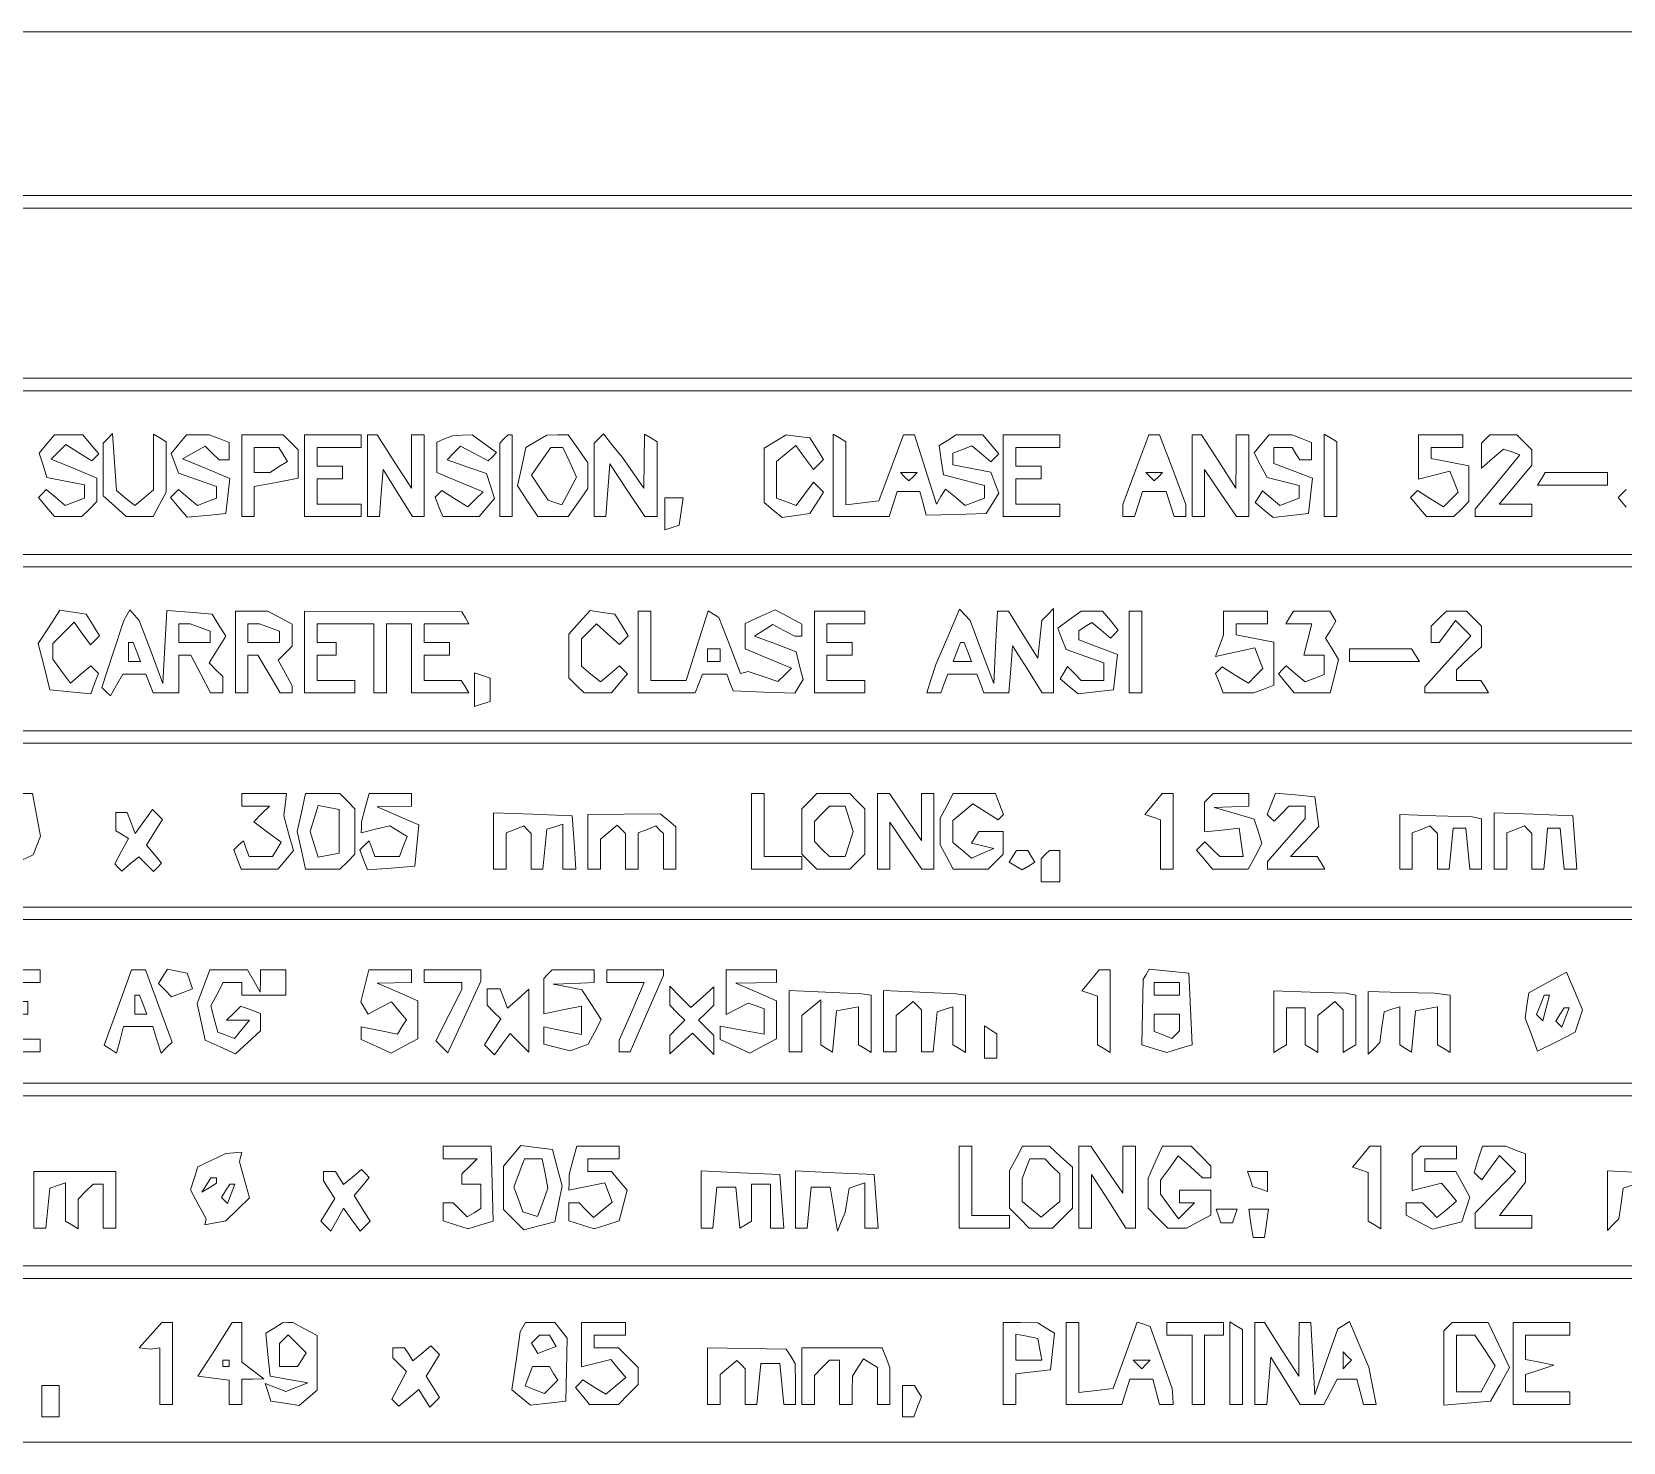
# Paper-space layout 'AN-04-DGE-016' of a CAD drawing. Header units: metres, sheet in millimetres. Extents: x 12 to 194, y 4 to 291.
# Drawn here: x 96.63 to 128.34, y 61.2 to 89.29 of the extents above; entities that cross this region are included whole.
import ezdxf

# ---------------------------------------------------------------- set-up
doc = ezdxf.new("R2010")
doc.units = ezdxf.units.M
doc.layers.add('DGE_CONTORNOS', color=7, linetype='Continuous', lineweight=0)
doc.layers.add('DGE_DATOS', color=7, linetype='Continuous', lineweight=0)

# ---------------------------------------------------------------- blocks, each defined once
blk = doc.blocks.new('LP_REF_DGE_MT_016')
at = {"layer": 'DGE_CONTORNOS'}
for points in [[(181.08, 87.66), (181.08, 86.029), (121.38, 86.029), (61.68, 86.029), (61.68, 87.66), (61.68, 89.29), (121.38, 89.29), (181.08, 89.29)], [(181.08, 84.085), (181.08, 82.392), (121.38, 82.392), (61.68, 82.392), (61.68, 84.085), (61.68, 85.779), (121.38, 85.779), (181.08, 85.779)], [(181.08, 80.511), (181.08, 78.881), (121.38, 78.881), (61.68, 78.881), (61.68, 80.511), (61.68, 82.141), (121.38, 82.141), (181.08, 82.141)], [(96.928, 81.081), (96.777, 80.899), (96.854, 80.657), (96.931, 80.416), (97.303, 80.341), (97.676, 80.267), (97.676, 80.134), (97.676, 80.002), (97.486, 79.929), (97.296, 79.856), (97.107, 80.013), (96.917, 80.171), (96.84, 80.093), (96.762, 80.015), (96.921, 79.824), (97.079, 79.633), (97.352, 79.633), (97.626, 79.633), (97.776, 79.784), (97.927, 79.934), (97.927, 80.166), (97.927, 80.398), (97.471, 80.589), (97.016, 80.779), (97.161, 80.924), (97.306, 81.069), (97.566, 80.907), (97.826, 80.745), (97.894, 80.813), (97.962, 80.881), (97.804, 81.072), (97.645, 81.264), (97.362, 81.264), (97.079, 81.264)], [(98.146, 81.192), (98.052, 81.096), (98.052, 80.572), (98.052, 80.048), (98.281, 79.841), (98.511, 79.633), (98.779, 79.633), (99.046, 79.633), (99.176, 79.876), (99.306, 80.118), (99.306, 80.621), (99.306, 81.123), (99.181, 81.201), (99.055, 81.278), (99.055, 80.722), (99.055, 80.166), (98.867, 80.009), (98.679, 79.853), (98.497, 80.004), (98.316, 80.155), (98.278, 80.721), (98.24, 81.287)], [(99.558, 81.077), (99.403, 80.891), (99.479, 80.695), (99.554, 80.499), (99.932, 80.367), (100.31, 80.236), (100.31, 80.119), (100.31, 80.002), (100.12, 79.929), (99.93, 79.856), (99.74, 80.013), (99.551, 80.171), (99.473, 80.093), (99.396, 80.015), (99.56, 79.818), (99.724, 79.62), (100.111, 79.658), (100.498, 79.696), (100.538, 80.044), (100.578, 80.391), (100.105, 80.589), (99.632, 80.786), (99.857, 80.913), (100.083, 81.039), (100.221, 80.9), (100.36, 80.762), (100.46, 80.762), (100.56, 80.762), (100.56, 80.937), (100.56, 81.111), (100.362, 81.187), (100.164, 81.264), (99.938, 81.264), (99.713, 81.264)], [(100.811, 80.448), (100.811, 79.633), (100.937, 79.633), (101.062, 79.633), (101.062, 79.933), (101.062, 80.232), (101.501, 80.315), (101.94, 80.397), (101.94, 80.68), (101.94, 80.963), (101.789, 81.113), (101.639, 81.264), (101.225, 81.264), (100.811, 81.264)], [(102.065, 80.448), (102.065, 79.633), (102.63, 79.633), (103.194, 79.633), (103.194, 79.759), (103.194, 79.884), (102.755, 79.884), (102.316, 79.884), (102.316, 80.135), (102.316, 80.386), (102.567, 80.386), (102.818, 80.386), (102.818, 80.511), (102.818, 80.637), (102.567, 80.637), (102.316, 80.637), (102.316, 80.825), (102.316, 81.013), (102.755, 81.013), (103.194, 81.013), (103.194, 81.138), (103.194, 81.264), (102.63, 81.264), (102.065, 81.264)], [(103.32, 80.448), (103.32, 79.633), (103.437, 79.633), (103.555, 79.633), (103.594, 80.103), (103.633, 80.574), (103.926, 80.103), (104.218, 79.633), (104.333, 79.633), (104.448, 79.633), (104.448, 80.448), (104.448, 81.264), (104.323, 81.264), (104.198, 81.264), (104.196, 80.731), (104.194, 80.198), (103.851, 80.73), (103.508, 81.262), (103.414, 81.263), (103.32, 81.264)], [(104.856, 81.181), (104.699, 81.117), (104.699, 80.816), (104.699, 80.514), (105.16, 80.322), (105.622, 80.129), (105.471, 79.978), (105.32, 79.828), (105.06, 79.99), (104.8, 80.152), (104.734, 80.086), (104.668, 80.02), (104.742, 79.827), (104.817, 79.633), (105.182, 79.633), (105.546, 79.633), (105.698, 79.815), (105.849, 79.997), (105.771, 80.244), (105.692, 80.49), (105.298, 80.628), (104.903, 80.765), (105.039, 80.901), (105.174, 81.036), (105.449, 80.889), (105.724, 80.742), (105.807, 80.825), (105.89, 80.908), (105.647, 81.086), (105.404, 81.264), (105.208, 81.254), (105.013, 81.244)], [(106.037, 81.18), (105.953, 81.096), (105.953, 80.365), (105.953, 79.633), (106.079, 79.633), (106.204, 79.633), (106.204, 80.448), (106.204, 81.264), (106.162, 81.264), (106.121, 81.264)], [(106.684, 81.134), (106.475, 81.011), (106.391, 80.631), (106.307, 80.25), (106.51, 79.942), (106.712, 79.633), (107.015, 79.633), (107.319, 79.633), (107.514, 79.912), (107.709, 80.191), (107.709, 80.448), (107.709, 80.706), (107.514, 80.985), (107.319, 81.264), (107.106, 81.26), (106.894, 81.256)], [(107.927, 81.189), (107.835, 81.096), (107.835, 80.365), (107.835, 79.633), (107.953, 79.633), (108.071, 79.633), (108.11, 80.159), (108.148, 80.685), (108.495, 80.159), (108.842, 79.633), (108.965, 79.633), (109.089, 79.633), (109.089, 80.378), (109.089, 81.123), (108.963, 81.201), (108.838, 81.278), (108.831, 80.738), (108.825, 80.198), (108.612, 80.504), (108.399, 80.811), (108.209, 81.046), (108.019, 81.281)], [(111.441, 81.131), (111.221, 81), (111.221, 80.458), (111.221, 79.915), (111.402, 79.764), (111.583, 79.614), (111.86, 79.655), (112.136, 79.696), (112.27, 79.909), (112.404, 80.123), (112.304, 80.223), (112.204, 80.323), (112.032, 80.088), (111.86, 79.853), (111.666, 79.927), (111.472, 80.002), (111.472, 80.366), (111.472, 80.731), (111.664, 80.891), (111.856, 81.05), (112.03, 80.812), (112.204, 80.574), (112.304, 80.674), (112.404, 80.774), (112.27, 80.987), (112.136, 81.201), (111.898, 81.231), (111.66, 81.261)], [(112.601, 80.456), (112.601, 79.633), (113.157, 79.633), (113.713, 79.633), (113.792, 79.884), (113.872, 80.135), (114.1, 80.135), (114.327, 80.135), (114.389, 79.897), (114.451, 79.66), (115.049, 79.678), (115.646, 79.696), (115.774, 79.898), (115.901, 80.101), (115.822, 80.308), (115.742, 80.516), (115.363, 80.592), (114.984, 80.668), (114.984, 80.782), (114.984, 80.895), (115.173, 80.968), (115.363, 81.041), (115.553, 80.883), (115.742, 80.726), (115.82, 80.804), (115.897, 80.881), (115.739, 81.072), (115.58, 81.264), (115.313, 81.262), (115.046, 81.26), (114.879, 81.153), (114.711, 81.047), (114.753, 80.755), (114.796, 80.463), (115.203, 80.358), (115.611, 80.253), (115.611, 80.127), (115.611, 80.002), (115.421, 79.929), (115.231, 79.856), (115.035, 80.019), (114.839, 80.181), (114.746, 80.032), (114.654, 79.882), (114.436, 80.573), (114.218, 81.264), (114.108, 81.264), (113.998, 81.264), (113.753, 80.605), (113.508, 79.947), (113.18, 79.907), (112.851, 79.867), (112.851, 80.495), (112.851, 81.123), (112.726, 81.201), (112.601, 81.278)], [(115.987, 80.448), (115.987, 79.633), (116.551, 79.633), (117.116, 79.633), (117.116, 79.759), (117.116, 79.884), (116.677, 79.884), (116.238, 79.884), (116.238, 80.135), (116.238, 80.386), (116.489, 80.386), (116.74, 80.386), (116.74, 80.511), (116.74, 80.637), (116.489, 80.637), (116.238, 80.637), (116.238, 80.825), (116.238, 81.013), (116.677, 81.013), (117.116, 81.013), (117.116, 81.138), (117.116, 81.264), (116.551, 81.264), (115.987, 81.264)], [(118.63, 80.569), (118.37, 79.875), (118.37, 79.754), (118.37, 79.633), (118.487, 79.633), (118.604, 79.633), (118.684, 79.884), (118.763, 80.135), (118.997, 80.135), (119.231, 80.135), (119.311, 79.884), (119.39, 79.633), (119.507, 79.633), (119.624, 79.633), (119.624, 79.754), (119.624, 79.875), (119.364, 80.569), (119.104, 81.264), (118.997, 81.264), (118.89, 81.264)], [(119.75, 80.448), (119.75, 79.633), (119.875, 79.633), (120, 79.633), (120, 80.101), (120, 80.569), (120.318, 80.101), (120.637, 79.633), (120.757, 79.633), (120.878, 79.633), (120.878, 80.448), (120.878, 81.264), (120.753, 81.264), (120.628, 81.264), (120.626, 80.731), (120.624, 80.198), (120.281, 80.73), (119.938, 81.262), (119.844, 81.263), (119.75, 81.264)], [(121.136, 81.083), (120.986, 80.903), (121.117, 80.659), (121.248, 80.415), (121.565, 80.335), (121.882, 80.255), (121.882, 80.129), (121.882, 80.002), (121.692, 79.929), (121.502, 79.856), (121.327, 80.001), (121.152, 80.147), (121.079, 80.03), (121.007, 79.912), (121.186, 79.764), (121.365, 79.615), (121.717, 79.655), (122.07, 79.696), (122.11, 80.048), (122.151, 80.401), (121.765, 80.546), (121.38, 80.691), (121.38, 80.852), (121.38, 81.013), (121.561, 81.013), (121.742, 81.013), (121.819, 80.887), (121.897, 80.762), (122.015, 80.762), (122.133, 80.762), (122.133, 80.937), (122.133, 81.111), (121.934, 81.187), (121.736, 81.264), (121.511, 81.264), (121.285, 81.264)], [(122.383, 80.456), (122.383, 79.633), (122.509, 79.633), (122.634, 79.633), (122.634, 80.378), (122.634, 81.123), (122.509, 81.201), (122.383, 81.278)], [(124.265, 80.822), (124.265, 80.381), (124.577, 80.459), (124.889, 80.538), (124.97, 80.328), (125.051, 80.118), (124.905, 79.973), (124.76, 79.828), (124.5, 79.99), (124.24, 80.152), (124.172, 80.084), (124.104, 80.015), (124.262, 79.824), (124.421, 79.633), (124.694, 79.633), (124.967, 79.633), (125.118, 79.784), (125.268, 79.934), (125.268, 80.288), (125.268, 80.643), (124.892, 80.718), (124.516, 80.793), (124.516, 80.903), (124.516, 81.013), (124.829, 81.013), (125.143, 81.013), (125.143, 81.138), (125.143, 81.264), (124.704, 81.264), (124.265, 81.264)], [(125.603, 81.18), (125.519, 81.096), (125.519, 80.847), (125.519, 80.598), (125.738, 80.789), (125.958, 80.98), (126.12, 80.922), (126.282, 80.863), (125.838, 80.321), (125.393, 79.779), (125.393, 79.706), (125.393, 79.633), (125.958, 79.633), (126.522, 79.633), (126.522, 79.759), (126.522, 79.884), (126.198, 79.884), (125.873, 79.884), (126.198, 80.27), (126.522, 80.656), (126.522, 80.809), (126.522, 80.963), (126.372, 81.113), (126.221, 81.264), (125.954, 81.264), (125.686, 81.264)], [(101.635, 80.873), (101.721, 80.734), (101.548, 80.624), (101.376, 80.515), (101.219, 80.513), (101.062, 80.511), (101.062, 80.762), (101.062, 81.013), (101.305, 81.013), (101.549, 81.013)], [(107.349, 80.715), (107.484, 80.417), (107.337, 80.143), (107.191, 79.869), (107.053, 79.915), (106.916, 79.96), (106.75, 80.21), (106.584, 80.46), (106.777, 80.736), (106.971, 81.013), (107.092, 81.013), (107.213, 81.013)], [(114.189, 80.427), (114.106, 80.344), (114.022, 80.427), (113.938, 80.511), (114.106, 80.511), (114.273, 80.511)], [(119.081, 80.427), (118.997, 80.344), (118.913, 80.427), (118.83, 80.511), (118.997, 80.511), (119.164, 80.511)], [(126.71, 80.386), (126.633, 80.26), (127.33, 80.26), (128.027, 80.26), (128.027, 80.386), (128.027, 80.511), (127.408, 80.511), (126.788, 80.511)], [(109.246, 79.691), (109.246, 79.372), (109.387, 79.418), (109.528, 79.465), (109.568, 79.737), (109.608, 80.009), (109.427, 80.009), (109.246, 80.009)], [(181.08, 76.999), (181.08, 75.369), (121.38, 75.369), (61.68, 75.369), (61.68, 76.999), (61.68, 78.63), (121.38, 78.63), (181.08, 78.63)], [(96.974, 77.438), (96.758, 77.108), (96.872, 76.646), (96.986, 76.184), (97.394, 76.145), (97.803, 76.106), (97.88, 76.307), (97.958, 76.509), (97.882, 76.584), (97.807, 76.659), (97.602, 76.489), (97.398, 76.319), (97.223, 76.558), (97.049, 76.797), (97.049, 76.952), (97.049, 77.107), (97.26, 77.318), (97.471, 77.529), (97.635, 77.305), (97.799, 77.08), (97.889, 77.171), (97.98, 77.262), (97.847, 77.476), (97.713, 77.689), (97.451, 77.728), (97.19, 77.767)], [(98.522, 77.669), (98.462, 77.564), (98.244, 76.897), (98.026, 76.231), (98.111, 76.146), (98.196, 76.061), (98.318, 76.279), (98.441, 76.498), (98.672, 76.498), (98.903, 76.498), (98.975, 76.31), (99.047, 76.122), (99.302, 76.122), (99.557, 76.122), (99.557, 76.498), (99.557, 76.874), (99.679, 76.874), (99.801, 76.874), (99.996, 76.498), (100.191, 76.122), (100.313, 76.122), (100.435, 76.122), (100.435, 76.285), (100.435, 76.448), (100.299, 76.583), (100.163, 76.719), (100.33, 76.985), (100.496, 77.251), (100.359, 77.47), (100.221, 77.689), (99.77, 77.728), (99.319, 77.766), (99.281, 77.038), (99.243, 76.31), (99.007, 76.937), (98.771, 77.564), (98.677, 77.669), (98.582, 77.774)], [(100.686, 76.937), (100.686, 76.122), (100.811, 76.122), (100.937, 76.122), (100.937, 76.498), (100.937, 76.874), (101.035, 76.874), (101.133, 76.874), (101.356, 76.498), (101.578, 76.122), (101.696, 76.122), (101.815, 76.122), (101.815, 76.193), (101.815, 76.263), (101.678, 76.52), (101.54, 76.776), (101.678, 76.913), (101.815, 77.05), (101.815, 77.271), (101.815, 77.492), (101.572, 77.622), (101.329, 77.752), (101.008, 77.752), (100.686, 77.752)], [(102.065, 76.936), (102.065, 76.122), (102.567, 76.122), (103.069, 76.122), (103.069, 76.247), (103.069, 76.372), (102.692, 76.372), (102.316, 76.372), (102.316, 76.623), (102.316, 76.874), (102.504, 76.874), (102.692, 76.874), (102.692, 76.999), (102.692, 77.125), (102.504, 77.125), (102.316, 77.125), (102.316, 77.313), (102.316, 77.501), (102.881, 77.501), (103.445, 77.501), (103.445, 76.811), (103.445, 76.122), (103.57, 76.122), (103.696, 76.122), (103.696, 76.811), (103.696, 77.501), (103.947, 77.501), (104.198, 77.501), (104.198, 76.811), (104.198, 76.122), (104.769, 76.122), (105.341, 76.122), (105.264, 76.247), (105.186, 76.372), (104.817, 76.372), (104.448, 76.372), (104.448, 76.623), (104.448, 76.874), (104.699, 76.874), (104.95, 76.874), (104.95, 76.999), (104.95, 77.125), (104.699, 77.125), (104.448, 77.125), (104.448, 77.313), (104.448, 77.501), (104.895, 77.501), (105.341, 77.501), (105.269, 77.618), (105.196, 77.735), (103.631, 77.743), (102.065, 77.751)], [(107.546, 77.528), (107.333, 77.293), (107.333, 76.858), (107.333, 76.423), (107.484, 76.272), (107.634, 76.122), (107.907, 76.122), (108.18, 76.122), (108.339, 76.313), (108.498, 76.504), (108.42, 76.581), (108.342, 76.659), (108.151, 76.5), (107.96, 76.342), (107.772, 76.498), (107.584, 76.654), (107.584, 76.927), (107.584, 77.2), (107.733, 77.349), (107.881, 77.498), (108.11, 77.291), (108.338, 77.085), (108.427, 77.173), (108.516, 77.262), (108.382, 77.476), (108.248, 77.689), (108.003, 77.726), (107.758, 77.763)], [(108.713, 76.937), (108.713, 76.122), (109.281, 76.122), (109.849, 76.122), (109.921, 76.31), (109.994, 76.498), (110.235, 76.498), (110.476, 76.498), (110.541, 76.329), (110.606, 76.161), (111.218, 76.139), (111.831, 76.118), (111.914, 76.252), (111.997, 76.387), (111.928, 76.664), (111.858, 76.941), (111.446, 77.098), (111.033, 77.255), (111.214, 77.37), (111.396, 77.484), (111.614, 77.367), (111.832, 77.25), (111.903, 77.25), (111.974, 77.25), (111.974, 77.371), (111.974, 77.492), (111.707, 77.635), (111.44, 77.778), (111.142, 77.642), (110.845, 77.507), (110.845, 77.255), (110.845, 77.003), (111.306, 76.81), (111.767, 76.617), (111.632, 76.482), (111.497, 76.347), (111.202, 76.447), (110.907, 76.548), (110.829, 76.528), (110.75, 76.508), (110.536, 77.066), (110.323, 77.624), (110.215, 77.691), (110.107, 77.758), (109.889, 77.065), (109.67, 76.372), (109.317, 76.372), (108.963, 76.372), (108.963, 77.062), (108.963, 77.752), (108.838, 77.752), (108.713, 77.752)], [(112.224, 76.937), (112.224, 76.122), (112.726, 76.122), (113.228, 76.122), (113.228, 76.247), (113.228, 76.372), (112.851, 76.372), (112.475, 76.372), (112.475, 76.623), (112.475, 76.874), (112.726, 76.874), (112.977, 76.874), (112.977, 76.999), (112.977, 77.125), (112.726, 77.125), (112.475, 77.125), (112.475, 77.313), (112.475, 77.501), (112.851, 77.501), (113.228, 77.501), (113.228, 77.627), (113.228, 77.752), (112.726, 77.752), (112.224, 77.752)], [(114.881, 77.24), (114.644, 76.686), (114.554, 76.404), (114.465, 76.122), (114.603, 76.122), (114.741, 76.122), (114.813, 76.31), (114.885, 76.498), (115.172, 76.498), (115.458, 76.498), (115.531, 76.31), (115.603, 76.122), (115.85, 76.122), (116.097, 76.122), (116.136, 76.592), (116.175, 77.062), (116.468, 76.592), (116.76, 76.122), (116.875, 76.122), (116.99, 76.122), (116.99, 76.962), (116.99, 77.802), (116.875, 77.683), (116.759, 77.564), (116.718, 77.188), (116.677, 76.811), (116.384, 77.282), (116.092, 77.752), (115.983, 77.752), (115.874, 77.752), (115.836, 77.031), (115.799, 76.31), (115.563, 76.937), (115.327, 77.564), (115.222, 77.679), (115.118, 77.793)], [(117.307, 77.582), (117.075, 77.412), (117.156, 77.2), (117.238, 76.988), (117.616, 76.856), (117.994, 76.724), (117.994, 76.548), (117.994, 76.372), (117.768, 76.372), (117.542, 76.372), (117.406, 76.509), (117.27, 76.645), (117.194, 76.523), (117.119, 76.401), (117.298, 76.252), (117.477, 76.103), (117.829, 76.144), (118.182, 76.184), (118.222, 76.537), (118.263, 76.889), (117.877, 77.034), (117.492, 77.18), (117.492, 77.27), (117.492, 77.361), (117.623, 77.442), (117.754, 77.523), (117.94, 77.369), (118.125, 77.215), (118.203, 77.292), (118.28, 77.37), (118.122, 77.561), (117.963, 77.752), (117.751, 77.752), (117.54, 77.752)], [(118.495, 76.937), (118.495, 76.122), (118.621, 76.122), (118.746, 76.122), (118.746, 76.937), (118.746, 77.752), (118.621, 77.752), (118.495, 77.752)], [(120.377, 77.511), (120.377, 77.271), (120.295, 77.058), (120.214, 76.846), (120.609, 76.933), (121.004, 77.019), (121.083, 76.813), (121.163, 76.606), (121.017, 76.461), (120.872, 76.316), (120.612, 76.478), (120.352, 76.641), (120.286, 76.575), (120.22, 76.509), (120.295, 76.315), (120.369, 76.122), (120.676, 76.122), (120.983, 76.122), (121.182, 76.198), (121.38, 76.274), (121.38, 76.702), (121.38, 77.131), (121.004, 77.206), (120.628, 77.282), (120.628, 77.391), (120.628, 77.501), (120.941, 77.501), (121.255, 77.501), (121.255, 77.627), (121.255, 77.752), (120.816, 77.752), (120.377, 77.752)], [(121.694, 77.627), (121.616, 77.501), (121.877, 77.501), (122.137, 77.501), (122.059, 77.188), (121.98, 76.874), (122.182, 76.874), (122.383, 76.874), (122.383, 76.682), (122.383, 76.49), (122.194, 76.417), (122.004, 76.344), (121.814, 76.502), (121.625, 76.659), (121.547, 76.581), (121.47, 76.504), (121.628, 76.313), (121.787, 76.122), (122.146, 76.122), (122.504, 76.122), (122.587, 76.454), (122.671, 76.786), (122.539, 76.998), (122.406, 77.21), (122.512, 77.381), (122.618, 77.552), (122.556, 77.652), (122.494, 77.752), (122.133, 77.752), (121.771, 77.752)], [(124.666, 77.601), (124.516, 77.451), (124.516, 77.288), (124.516, 77.125), (124.596, 77.125), (124.676, 77.125), (124.838, 77.344), (125, 77.564), (125.154, 77.413), (125.307, 77.261), (124.849, 76.754), (124.39, 76.246), (124.39, 76.184), (124.39, 76.122), (125.025, 76.122), (125.659, 76.122), (125.582, 76.247), (125.504, 76.372), (125.261, 76.372), (125.017, 76.372), (125.017, 76.478), (125.017, 76.584), (125.268, 76.811), (125.519, 77.038), (125.519, 77.245), (125.519, 77.451), (125.368, 77.601), (125.218, 77.752), (125.017, 77.752), (124.817, 77.752)], [(99.986, 77.425), (100.184, 77.349), (100.184, 77.237), (100.184, 77.125), (99.871, 77.125), (99.557, 77.125), (99.557, 77.313), (99.557, 77.501), (99.672, 77.501), (99.787, 77.501)], [(101.365, 77.425), (101.564, 77.349), (101.564, 77.237), (101.564, 77.125), (101.25, 77.125), (100.937, 77.125), (100.937, 77.313), (100.937, 77.501), (101.052, 77.501), (101.167, 77.501)], [(98.724, 76.937), (98.797, 76.749), (98.675, 76.749), (98.554, 76.749), (98.554, 76.937), (98.554, 77.125), (98.603, 77.125), (98.652, 77.125)], [(115.28, 76.937), (115.352, 76.749), (115.172, 76.749), (114.992, 76.749), (115.064, 76.937), (115.136, 77.125), (115.172, 77.125), (115.208, 77.125)], [(110.343, 76.874), (110.343, 76.749), (110.218, 76.749), (110.092, 76.749), (110.092, 76.874), (110.092, 76.999), (110.218, 76.999), (110.343, 76.999)], [(122.885, 76.874), (122.885, 76.749), (123.582, 76.749), (124.28, 76.749), (124.202, 76.874), (124.124, 76.999), (123.505, 76.999), (122.885, 76.999)], [(105.452, 76.184), (105.452, 75.85), (105.608, 75.902), (105.765, 75.954), (105.765, 76.184), (105.765, 76.414), (105.608, 76.466), (105.452, 76.519)], [(181.08, 73.488), (181.08, 71.857), (121.38, 71.857), (61.68, 71.857), (61.68, 73.488), (61.68, 75.118), (121.38, 75.118), (181.08, 75.118)], [(96.421, 73.99), (96.421, 73.864), (96.175, 73.864), (95.929, 73.864), (95.792, 73.609), (95.655, 73.353), (95.75, 73.076), (95.844, 72.798), (95.819, 72.704), (95.794, 72.61), (95.914, 72.61), (96.033, 72.61), (96.346, 72.752), (96.659, 72.895), (96.731, 73.083), (96.803, 73.271), (96.724, 73.693), (96.644, 74.115), (96.533, 74.115), (96.421, 74.115)], [(100.811, 73.99), (100.811, 73.864), (101.087, 73.864), (101.363, 73.864), (101.209, 73.71), (101.055, 73.557), (101.328, 73.351), (101.6, 73.146), (101.512, 73.003), (101.423, 72.861), (101.19, 72.861), (100.958, 72.861), (100.902, 73.018), (100.846, 73.174), (100.75, 73.086), (100.655, 72.997), (100.729, 72.803), (100.803, 72.61), (101.168, 72.61), (101.533, 72.61), (101.688, 72.796), (101.843, 72.983), (101.746, 73.329), (101.649, 73.676), (101.677, 73.895), (101.705, 74.115), (101.258, 74.115), (100.811, 74.115)], [(102.003, 73.739), (101.92, 73.362), (102.003, 72.986), (102.085, 72.61), (102.427, 72.61), (102.768, 72.61), (102.918, 72.76), (103.069, 72.911), (103.069, 73.362), (103.069, 73.814), (102.918, 73.964), (102.768, 74.115), (102.427, 74.115), (102.085, 74.115)], [(103.273, 73.833), (103.198, 73.551), (103.196, 73.443), (103.194, 73.335), (103.477, 73.406), (103.761, 73.477), (103.935, 73.37), (104.109, 73.262), (104.032, 73.062), (103.955, 72.861), (103.71, 72.861), (103.466, 72.861), (103.41, 73.018), (103.354, 73.174), (103.259, 73.086), (103.163, 72.997), (103.24, 72.796), (103.318, 72.595), (103.789, 72.634), (104.26, 72.673), (104.3, 73.083), (104.339, 73.493), (103.923, 73.674), (103.508, 73.854), (103.853, 73.859), (104.198, 73.864), (104.198, 73.99), (104.198, 74.115), (103.773, 74.115), (103.349, 74.115)], [(110.97, 73.362), (110.97, 72.61), (111.472, 72.61), (111.974, 72.61), (111.974, 72.735), (111.974, 72.861), (111.597, 72.861), (111.221, 72.861), (111.221, 73.488), (111.221, 74.115), (111.096, 74.115), (110.97, 74.115)], [(112.124, 73.964), (111.974, 73.814), (111.974, 73.362), (111.974, 72.911), (112.124, 72.76), (112.275, 72.61), (112.601, 72.61), (112.927, 72.61), (113.077, 72.76), (113.228, 72.911), (113.228, 73.362), (113.228, 73.814), (113.077, 73.964), (112.927, 74.115), (112.601, 74.115), (112.275, 74.115)], [(113.479, 73.362), (113.479, 72.61), (113.604, 72.61), (113.729, 72.61), (113.729, 73.078), (113.729, 73.546), (114.048, 73.078), (114.366, 72.61), (114.486, 72.61), (114.607, 72.61), (114.607, 73.362), (114.607, 74.115), (114.482, 74.115), (114.357, 74.115), (114.357, 73.647), (114.357, 73.179), (114.038, 73.647), (113.72, 74.115), (113.599, 74.115), (113.479, 74.115)], [(114.863, 73.872), (114.733, 73.63), (114.733, 73.362), (114.733, 73.095), (114.863, 72.853), (114.992, 72.61), (115.339, 72.61), (115.686, 72.61), (115.836, 72.76), (115.987, 72.911), (115.987, 73.137), (115.987, 73.362), (115.744, 73.362), (115.5, 73.362), (115.428, 73.247), (115.357, 73.131), (115.578, 73.078), (115.799, 73.025), (115.578, 72.929), (115.357, 72.833), (115.17, 72.988), (114.984, 73.142), (114.984, 73.362), (114.984, 73.583), (115.182, 73.747), (115.38, 73.912), (115.633, 73.754), (115.886, 73.596), (115.939, 73.649), (115.993, 73.703), (115.914, 73.909), (115.835, 74.115), (115.414, 74.115), (114.992, 74.115)], [(118.981, 73.906), (118.809, 73.698), (118.966, 73.645), (119.122, 73.592), (119.122, 73.101), (119.122, 72.61), (119.248, 72.61), (119.373, 72.61), (119.373, 73.362), (119.373, 74.115), (119.263, 74.115), (119.153, 74.115)], [(120.084, 74.031), (120, 73.948), (120, 73.65), (120, 73.353), (120.345, 73.389), (120.69, 73.425), (120.73, 73.143), (120.77, 72.861), (120.536, 72.861), (120.301, 72.861), (120.153, 73.009), (120.005, 73.158), (119.922, 73.075), (119.839, 72.992), (119.998, 72.801), (120.157, 72.61), (120.513, 72.61), (120.87, 72.61), (121.006, 72.866), (121.143, 73.121), (121.065, 73.366), (120.988, 73.61), (120.588, 73.726), (120.189, 73.841), (120.533, 73.853), (120.878, 73.864), (120.878, 73.99), (120.878, 74.115), (120.523, 74.115), (120.168, 74.115)], [(121.33, 73.916), (121.249, 73.703), (121.316, 73.635), (121.384, 73.567), (121.533, 73.716), (121.681, 73.864), (121.844, 73.864), (122.007, 73.864), (122.007, 73.743), (122.007, 73.622), (121.631, 73.193), (121.255, 72.765), (121.255, 72.687), (121.255, 72.61), (121.826, 72.61), (122.398, 72.61), (122.321, 72.735), (122.243, 72.861), (121.978, 72.861), (121.713, 72.861), (121.996, 73.162), (122.279, 73.463), (122.237, 73.758), (122.195, 74.052), (121.804, 74.09), (121.412, 74.128)], [(98.303, 73.558), (98.303, 73.377), (98.429, 73.3), (98.554, 73.222), (98.418, 72.968), (98.282, 72.714), (98.352, 72.644), (98.422, 72.574), (98.591, 72.714), (98.76, 72.855), (98.906, 72.709), (99.051, 72.564), (99.134, 72.647), (99.216, 72.729), (99.066, 72.911), (98.915, 73.092), (99.075, 73.347), (99.234, 73.602), (99.134, 73.701), (99.035, 73.801), (98.86, 73.562), (98.686, 73.324), (98.606, 73.531), (98.527, 73.739), (98.415, 73.739), (98.303, 73.739)], [(102.755, 73.362), (102.755, 72.927), (102.546, 72.887), (102.338, 72.847), (102.256, 73.104), (102.174, 73.362), (102.256, 73.62), (102.338, 73.878), (102.546, 73.838), (102.755, 73.798)], [(105.828, 73.172), (105.828, 72.61), (105.953, 72.61), (106.079, 72.61), (106.079, 72.973), (106.079, 73.336), (106.255, 73.403), (106.431, 73.471), (106.506, 73.396), (106.58, 73.321), (106.58, 72.965), (106.58, 72.61), (106.698, 72.61), (106.815, 72.61), (106.855, 73.008), (106.894, 73.406), (107.051, 73.457), (107.208, 73.509), (107.208, 73.059), (107.208, 72.61), (107.34, 72.61), (107.473, 72.61), (107.434, 73.143), (107.396, 73.676), (106.612, 73.705), (105.828, 73.734)], [(107.709, 73.156), (107.709, 72.61), (107.835, 72.61), (107.96, 72.61), (107.96, 72.908), (107.96, 73.206), (108.128, 73.346), (108.297, 73.486), (108.379, 73.403), (108.462, 73.321), (108.462, 72.965), (108.462, 72.61), (108.587, 72.61), (108.713, 72.61), (108.713, 72.973), (108.713, 73.336), (108.889, 73.403), (109.064, 73.471), (109.139, 73.396), (109.214, 73.321), (109.214, 72.965), (109.214, 72.61), (109.34, 72.61), (109.465, 72.61), (109.465, 73.034), (109.465, 73.457), (109.308, 73.586), (109.152, 73.715), (108.43, 73.708), (107.709, 73.701)], [(112.914, 73.613), (112.994, 73.362), (112.914, 73.112), (112.835, 72.861), (112.68, 72.861), (112.525, 72.861), (112.375, 73.011), (112.224, 73.162), (112.224, 73.362), (112.224, 73.563), (112.375, 73.714), (112.525, 73.864), (112.68, 73.864), (112.835, 73.864)], [(123.888, 73.155), (123.888, 72.61), (124.014, 72.61), (124.139, 72.61), (124.139, 72.973), (124.139, 73.336), (124.315, 73.403), (124.491, 73.471), (124.566, 73.396), (124.641, 73.321), (124.641, 72.965), (124.641, 72.61), (124.758, 72.61), (124.876, 72.61), (124.915, 73.018), (124.955, 73.425), (125.08, 73.425), (125.205, 73.425), (125.245, 73.018), (125.284, 72.61), (125.401, 72.61), (125.519, 72.61), (125.519, 73.112), (125.519, 73.613), (125.425, 73.632), (125.331, 73.651), (124.61, 73.676), (123.888, 73.7)], [(125.77, 73.172), (125.77, 72.61), (125.895, 72.61), (126.021, 72.61), (126.021, 72.973), (126.021, 73.336), (126.196, 73.403), (126.372, 73.471), (126.447, 73.396), (126.522, 73.321), (126.522, 72.965), (126.522, 72.61), (126.64, 72.61), (126.757, 72.61), (126.797, 73.018), (126.836, 73.425), (126.961, 73.425), (127.087, 73.425), (127.126, 73.018), (127.165, 72.61), (127.29, 72.61), (127.415, 72.61), (127.376, 73.143), (127.337, 73.676), (126.554, 73.705), (125.77, 73.734)], [(116.18, 72.869), (116.108, 72.753), (116.236, 72.674), (116.363, 72.595), (116.491, 72.674), (116.618, 72.753), (116.546, 72.869), (116.474, 72.986), (116.363, 72.986), (116.253, 72.986)], [(116.823, 72.903), (116.74, 72.819), (116.74, 72.589), (116.74, 72.359), (116.928, 72.359), (117.116, 72.359), (117.116, 72.673), (117.116, 72.986), (117.011, 72.986), (116.907, 72.986)], [(181.08, 69.976), (181.08, 68.346), (121.38, 68.346), (61.68, 68.346), (61.68, 69.976), (61.68, 71.607), (121.38, 71.607), (181.08, 71.607)], [(95.794, 69.788), (95.794, 68.973), (96.296, 68.973), (96.798, 68.973), (96.798, 69.098), (96.798, 69.224), (96.421, 69.224), (96.045, 69.224), (96.045, 69.475), (96.045, 69.725), (96.296, 69.725), (96.547, 69.725), (96.547, 69.851), (96.547, 69.976), (96.296, 69.976), (96.045, 69.976), (96.045, 70.164), (96.045, 70.352), (96.421, 70.352), (96.798, 70.352), (96.798, 70.478), (96.798, 70.603), (96.296, 70.603), (95.794, 70.603)], [(98.343, 69.852), (98.07, 69.102), (98.195, 69.025), (98.32, 68.948), (98.389, 69.211), (98.457, 69.475), (98.748, 69.475), (99.038, 69.475), (99.122, 69.211), (99.206, 68.948), (99.315, 69.057), (99.424, 69.166), (99.159, 69.885), (98.894, 70.603), (98.755, 70.603), (98.616, 70.603)], [(99.241, 70.474), (99.152, 70.331), (99.284, 70.199), (99.415, 70.068), (99.622, 70.148), (99.829, 70.227), (99.777, 70.384), (99.724, 70.541), (99.527, 70.579), (99.33, 70.617)], [(100.05, 70.268), (99.923, 69.933), (100.003, 69.57), (100.082, 69.208), (100.383, 69.07), (100.685, 68.933), (100.936, 69.161), (101.187, 69.388), (101.187, 69.561), (101.187, 69.733), (100.991, 69.809), (100.794, 69.884), (100.652, 69.742), (100.51, 69.6), (100.739, 69.6), (100.967, 69.6), (100.817, 69.419), (100.667, 69.239), (100.501, 69.303), (100.334, 69.366), (100.266, 69.629), (100.197, 69.891), (100.32, 70.122), (100.444, 70.352), (100.627, 70.352), (100.811, 70.352), (100.811, 70.227), (100.811, 70.102), (101.25, 70.102), (101.689, 70.102), (101.689, 70.352), (101.689, 70.603), (101.438, 70.603), (101.187, 70.603), (101.184, 70.384), (101.18, 70.164), (101.052, 70.384), (100.924, 70.603), (100.551, 70.603), (100.178, 70.603)], [(103.267, 70.284), (103.186, 69.965), (103.261, 69.845), (103.335, 69.725), (103.565, 69.848), (103.795, 69.971), (103.944, 69.791), (104.094, 69.611), (104.005, 69.467), (103.916, 69.324), (103.555, 69.396), (103.194, 69.468), (103.194, 69.343), (103.194, 69.218), (103.492, 69.083), (103.79, 68.947), (104.056, 69.09), (104.323, 69.233), (104.323, 69.61), (104.323, 69.988), (103.915, 70.165), (103.508, 70.343), (103.853, 70.348), (104.198, 70.352), (104.198, 70.478), (104.198, 70.603), (103.772, 70.603), (103.347, 70.603)], [(104.448, 70.478), (104.448, 70.352), (104.825, 70.352), (105.201, 70.352), (105.201, 70.285), (105.201, 70.217), (104.94, 69.705), (104.679, 69.194), (104.8, 69.072), (104.922, 68.951), (105.249, 69.667), (105.577, 70.383), (105.577, 70.493), (105.577, 70.603), (105.013, 70.603), (104.448, 70.603)], [(106.915, 70.52), (106.831, 70.436), (106.831, 70.084), (106.831, 69.732), (107.208, 69.807), (107.584, 69.882), (107.584, 69.6), (107.584, 69.318), (107.208, 69.393), (106.831, 69.468), (106.831, 69.298), (106.831, 69.128), (107.094, 69.059), (107.357, 68.99), (107.537, 69.059), (107.716, 69.128), (107.847, 69.372), (107.978, 69.617), (107.784, 69.913), (107.59, 70.209), (107.305, 70.264), (107.019, 70.318), (107.427, 70.335), (107.835, 70.352), (107.835, 70.478), (107.835, 70.603), (107.417, 70.603), (106.999, 70.603)], [(108.086, 70.478), (108.086, 70.352), (108.457, 70.352), (108.829, 70.352), (108.583, 69.778), (108.336, 69.203), (108.336, 69.088), (108.336, 68.973), (108.445, 68.973), (108.554, 68.973), (108.884, 69.734), (109.214, 70.494), (109.214, 70.549), (109.214, 70.603), (108.65, 70.603), (108.086, 70.603)], [(110.469, 70.16), (110.469, 69.717), (110.688, 69.829), (110.907, 69.942), (111.064, 69.886), (111.221, 69.83), (111.221, 69.576), (111.221, 69.321), (110.782, 69.404), (110.343, 69.486), (110.343, 69.352), (110.343, 69.218), (110.641, 69.083), (110.938, 68.947), (111.205, 69.09), (111.472, 69.233), (111.472, 69.61), (111.472, 69.988), (111.064, 70.165), (110.657, 70.343), (111.064, 70.348), (111.472, 70.352), (111.472, 70.478), (111.472, 70.603), (110.97, 70.603), (110.469, 70.603)], [(117.727, 70.395), (117.555, 70.186), (117.712, 70.133), (117.868, 70.081), (117.868, 69.597), (117.868, 69.113), (117.994, 69.036), (118.119, 68.958), (118.119, 69.781), (118.119, 70.603), (118.009, 70.603), (117.899, 70.603)], [(118.836, 70.516), (118.776, 70.415), (118.764, 69.764), (118.751, 69.114), (118.999, 69.035), (119.248, 68.956), (119.499, 69.036), (119.75, 69.115), (119.719, 69.828), (119.687, 70.541), (119.291, 70.579), (118.895, 70.617)], [(126.836, 70.354), (126.46, 70.145), (126.423, 69.896), (126.385, 69.646), (126.511, 69.316), (126.636, 68.986), (127.012, 69.174), (127.387, 69.361), (127.459, 69.586), (127.53, 69.811), (127.371, 70.187), (127.212, 70.562)], [(98.85, 69.914), (98.922, 69.725), (98.801, 69.725), (98.679, 69.725), (98.679, 69.914), (98.679, 70.102), (98.728, 70.102), (98.778, 70.102)], [(105.703, 70.064), (105.703, 69.901), (105.838, 69.765), (105.974, 69.63), (105.812, 69.37), (105.649, 69.11), (105.749, 69.01), (105.848, 68.911), (106.005, 69.124), (106.161, 69.338), (106.347, 69.153), (106.532, 68.967), (106.532, 69.595), (106.532, 70.222), (106.321, 70.031), (106.11, 69.84), (106.036, 70.034), (105.961, 70.227), (105.832, 70.227), (105.703, 70.227)], [(109.34, 70.091), (109.34, 69.901), (109.49, 69.75), (109.641, 69.6), (109.49, 69.449), (109.34, 69.299), (109.34, 69.116), (109.34, 68.934), (109.566, 69.139), (109.793, 69.344), (110.005, 69.132), (110.218, 68.919), (110.218, 69.109), (110.218, 69.299), (110.067, 69.449), (109.917, 69.6), (110.067, 69.75), (110.218, 69.901), (110.218, 70.083), (110.218, 70.266), (109.991, 70.061), (109.765, 69.856), (109.552, 70.068), (109.34, 70.281)], [(111.723, 69.585), (111.723, 68.973), (111.848, 68.973), (111.974, 68.973), (111.974, 69.334), (111.974, 69.695), (112.162, 69.851), (112.35, 70.007), (112.35, 69.56), (112.35, 69.113), (112.467, 69.041), (112.584, 68.968), (112.624, 69.377), (112.663, 69.786), (112.883, 69.828), (113.102, 69.869), (113.102, 69.491), (113.102, 69.113), (113.228, 69.036), (113.353, 68.958), (113.353, 69.53), (113.353, 70.102), (113.259, 70.115), (113.165, 70.127), (112.444, 70.162), (111.723, 70.197)], [(113.604, 69.585), (113.604, 68.973), (113.729, 68.973), (113.855, 68.973), (113.855, 69.334), (113.855, 69.695), (114.023, 69.834), (114.191, 69.974), (114.274, 69.892), (114.357, 69.809), (114.357, 69.391), (114.357, 68.973), (114.474, 68.973), (114.591, 68.973), (114.631, 69.371), (114.67, 69.769), (114.827, 69.82), (114.984, 69.872), (114.984, 69.492), (114.984, 69.113), (115.109, 69.036), (115.234, 68.958), (115.234, 69.53), (115.234, 70.102), (115.14, 70.115), (115.046, 70.127), (114.325, 70.162), (113.604, 70.197)], [(119.499, 70.227), (119.499, 70.102), (119.248, 70.102), (118.997, 70.102), (118.997, 70.227), (118.997, 70.352), (119.248, 70.352), (119.499, 70.352)], [(121.38, 69.573), (121.38, 68.958), (121.505, 69.036), (121.631, 69.113), (121.631, 69.482), (121.631, 69.851), (121.819, 69.851), (122.007, 69.851), (122.007, 69.482), (122.007, 69.113), (122.133, 69.036), (122.258, 68.958), (122.258, 69.326), (122.258, 69.695), (122.426, 69.834), (122.595, 69.974), (122.677, 69.892), (122.76, 69.809), (122.76, 69.384), (122.76, 68.958), (122.885, 69.036), (123.011, 69.113), (123.011, 69.607), (123.011, 70.102), (122.916, 70.12), (122.822, 70.139), (122.101, 70.164), (121.38, 70.189)], [(123.261, 69.547), (123.261, 68.923), (123.376, 69.042), (123.491, 69.161), (123.533, 69.465), (123.575, 69.768), (123.732, 69.82), (123.888, 69.872), (123.888, 69.492), (123.888, 69.113), (124.006, 69.041), (124.123, 68.968), (124.163, 69.377), (124.202, 69.786), (124.421, 69.828), (124.641, 69.869), (124.641, 69.491), (124.641, 69.113), (124.766, 69.036), (124.892, 68.958), (124.892, 69.53), (124.892, 70.102), (124.735, 70.121), (124.578, 70.14), (123.92, 70.156), (123.261, 70.172)], [(126.808, 69.846), (126.741, 69.59), (126.679, 69.652), (126.617, 69.715), (126.691, 69.908), (126.765, 70.102), (126.82, 70.102), (126.875, 70.102)], [(127.193, 69.657), (127.118, 69.464), (127.059, 69.524), (126.999, 69.583), (127.081, 69.717), (127.164, 69.851), (127.216, 69.851), (127.267, 69.851)], [(115.611, 69.168), (115.611, 68.847), (115.736, 68.847), (115.862, 68.847), (115.862, 69.091), (115.862, 69.334), (115.736, 69.412), (115.611, 69.489)], [(119.499, 69.558), (119.499, 69.391), (119.424, 69.316), (119.349, 69.241), (119.173, 69.308), (118.997, 69.376), (118.997, 69.551), (118.997, 69.725), (119.248, 69.725), (119.499, 69.725)], [(181.08, 66.402), (181.08, 64.709), (121.38, 64.709), (61.68, 64.709), (61.68, 66.402), (61.68, 68.095), (121.38, 68.095), (181.08, 68.095)], [(100.218, 66.814), (99.939, 66.68), (99.866, 66.451), (99.794, 66.223), (99.947, 65.936), (100.101, 65.649), (100.088, 65.587), (100.075, 65.524), (100.286, 65.565), (100.498, 65.606), (100.734, 65.836), (100.97, 66.066), (100.87, 66.422), (100.77, 66.778), (100.791, 66.872), (100.811, 66.966), (100.654, 66.958), (100.498, 66.949)], [(104.825, 66.966), (104.825, 66.841), (105.163, 66.841), (105.502, 66.841), (105.351, 66.69), (105.201, 66.54), (105.201, 66.44), (105.201, 66.339), (105.389, 66.339), (105.577, 66.339), (105.577, 66.096), (105.577, 65.852), (105.441, 65.768), (105.304, 65.684), (105.165, 65.823), (105.025, 65.963), (104.925, 65.963), (104.825, 65.963), (104.825, 65.783), (104.825, 65.604), (105.075, 65.524), (105.326, 65.444), (105.575, 65.523), (105.824, 65.602), (105.804, 66.347), (105.783, 67.092), (105.304, 67.092), (104.825, 67.092)], [(106.2, 66.898), (106.029, 66.692), (106.029, 66.263), (106.029, 65.834), (106.231, 65.631), (106.434, 65.429), (106.742, 65.506), (107.05, 65.583), (107.122, 65.945), (107.195, 66.306), (107.099, 66.668), (107.003, 67.029), (106.687, 67.067), (106.371, 67.104)], [(107.412, 66.809), (107.336, 66.527), (107.335, 66.374), (107.333, 66.22), (107.691, 66.292), (108.049, 66.363), (108.123, 66.172), (108.196, 65.981), (108.01, 65.827), (107.824, 65.673), (107.679, 65.818), (107.534, 65.963), (107.433, 65.963), (107.333, 65.963), (107.333, 65.783), (107.333, 65.604), (107.584, 65.524), (107.835, 65.444), (108.085, 65.524), (108.336, 65.603), (108.413, 65.91), (108.49, 66.217), (108.335, 66.404), (108.18, 66.59), (107.945, 66.59), (107.709, 66.59), (107.709, 66.715), (107.709, 66.841), (108.023, 66.841), (108.336, 66.841), (108.336, 66.966), (108.336, 67.092), (107.912, 67.092), (107.488, 67.092)], [(115.109, 66.276), (115.109, 65.461), (115.611, 65.461), (116.112, 65.461), (116.112, 65.587), (116.112, 65.712), (115.736, 65.712), (115.36, 65.712), (115.36, 66.402), (115.36, 67.092), (115.234, 67.092), (115.109, 67.092)], [(116.242, 66.849), (116.112, 66.606), (116.112, 66.231), (116.112, 65.855), (116.309, 65.658), (116.507, 65.461), (116.74, 65.461), (116.972, 65.461), (117.17, 65.658), (117.367, 65.855), (117.367, 66.266), (117.367, 66.677), (117.137, 66.884), (116.908, 67.092), (116.64, 67.092), (116.372, 67.092)], [(117.492, 66.276), (117.492, 65.461), (117.617, 65.461), (117.743, 65.461), (117.745, 65.994), (117.747, 66.527), (118.09, 65.995), (118.433, 65.463), (118.527, 65.462), (118.621, 65.461), (118.621, 66.276), (118.621, 67.092), (118.495, 67.092), (118.37, 67.092), (118.37, 66.624), (118.37, 66.156), (118.052, 66.624), (117.734, 67.092), (117.613, 67.092), (117.492, 67.092)], [(119.017, 66.772), (118.872, 66.453), (118.872, 66.154), (118.872, 65.855), (119.069, 65.658), (119.266, 65.461), (119.453, 65.461), (119.641, 65.461), (119.883, 65.591), (120.126, 65.721), (120.126, 65.967), (120.126, 66.214), (119.812, 66.214), (119.499, 66.214), (119.499, 66.088), (119.499, 65.963), (119.649, 65.963), (119.8, 65.963), (119.641, 65.806), (119.482, 65.649), (119.302, 65.893), (119.122, 66.136), (119.122, 66.276), (119.122, 66.417), (119.299, 66.658), (119.476, 66.9), (119.717, 66.682), (119.957, 66.465), (120.042, 66.465), (120.126, 66.465), (120.126, 66.581), (120.126, 66.698), (119.929, 66.895), (119.732, 67.092), (119.447, 67.092), (119.163, 67.092)], [(123.12, 66.883), (122.948, 66.675), (123.105, 66.622), (123.261, 66.569), (123.261, 66.085), (123.261, 65.601), (123.387, 65.524), (123.512, 65.446), (123.512, 66.269), (123.512, 67.092), (123.402, 67.092), (123.292, 67.092)], [(124.223, 67.008), (124.139, 66.924), (124.139, 66.567), (124.139, 66.209), (124.431, 66.282), (124.722, 66.355), (124.871, 66.176), (125.02, 65.996), (124.825, 65.834), (124.63, 65.673), (124.485, 65.818), (124.34, 65.963), (124.177, 65.963), (124.014, 65.963), (124.014, 65.842), (124.014, 65.721), (124.276, 65.58), (124.539, 65.44), (124.832, 65.514), (125.126, 65.587), (125.204, 65.833), (125.282, 66.079), (125.145, 66.334), (125.008, 66.59), (124.699, 66.59), (124.39, 66.59), (124.39, 66.715), (124.39, 66.841), (124.704, 66.841), (125.017, 66.841), (125.017, 66.966), (125.017, 67.092), (124.662, 67.092), (124.307, 67.092)], [(125.453, 66.831), (125.371, 66.571), (125.446, 66.496), (125.521, 66.42), (125.7, 66.662), (125.878, 66.904), (126.037, 66.747), (126.196, 66.59), (125.795, 66.177), (125.393, 65.763), (125.393, 65.612), (125.393, 65.461), (125.958, 65.461), (126.522, 65.461), (126.522, 65.587), (126.522, 65.712), (126.2, 65.712), (125.877, 65.712), (126.137, 66.043), (126.397, 66.373), (126.397, 66.656), (126.397, 66.939), (126.198, 67.016), (126, 67.092), (125.768, 67.092), (125.536, 67.092)], [(102.444, 66.496), (102.445, 66.402), (102.557, 66.225), (102.669, 66.048), (102.529, 65.823), (102.388, 65.598), (102.487, 65.499), (102.586, 65.401), (102.713, 65.628), (102.84, 65.855), (103.007, 65.627), (103.174, 65.399), (103.273, 65.499), (103.373, 65.598), (103.214, 65.853), (103.054, 66.108), (103.205, 66.289), (103.355, 66.471), (103.278, 66.548), (103.2, 66.626), (103.02, 66.476), (102.84, 66.327), (102.759, 66.459), (102.678, 66.59), (102.56, 66.59), (102.442, 66.59)], [(106.858, 66.547), (106.914, 66.254), (106.81, 65.972), (106.706, 65.691), (106.561, 65.739), (106.416, 65.788), (106.327, 66.032), (106.237, 66.276), (106.342, 66.559), (106.447, 66.841), (106.625, 66.841), (106.802, 66.841)], [(109.967, 66.032), (109.967, 65.461), (110.084, 65.461), (110.202, 65.461), (110.241, 65.869), (110.28, 66.276), (110.469, 66.276), (110.657, 66.276), (110.696, 65.866), (110.736, 65.457), (110.853, 65.529), (110.97, 65.601), (110.97, 65.97), (110.97, 66.339), (111.158, 66.339), (111.346, 66.339), (111.346, 65.9), (111.346, 65.461), (111.479, 65.461), (111.612, 65.461), (111.573, 65.994), (111.535, 66.527), (110.751, 66.565), (109.967, 66.602)], [(111.848, 66.032), (111.848, 65.461), (111.966, 65.461), (112.083, 65.461), (112.122, 65.869), (112.162, 66.276), (112.35, 66.276), (112.538, 66.276), (112.611, 65.838), (112.683, 65.399), (112.76, 65.587), (112.837, 65.775), (112.876, 66.015), (112.914, 66.256), (113.071, 66.308), (113.228, 66.36), (113.228, 65.911), (113.228, 65.461), (113.36, 65.461), (113.493, 65.461), (113.454, 65.994), (113.416, 66.527), (112.632, 66.565), (111.848, 66.602)], [(116.965, 66.69), (117.116, 66.54), (117.116, 66.267), (117.116, 65.994), (116.928, 65.838), (116.74, 65.681), (116.551, 65.838), (116.363, 65.994), (116.363, 66.219), (116.363, 66.444), (116.439, 66.642), (116.516, 66.841), (116.665, 66.841), (116.815, 66.841)], [(128.027, 66.007), (128.027, 65.411), (128.142, 65.53), (128.257, 65.649), (128.299, 65.953), (128.341, 66.257), (128.498, 66.308), (128.654, 66.36), (128.654, 65.911), (128.654, 65.461), (128.772, 65.461), (128.889, 65.461), (128.929, 65.868), (128.968, 66.274), (129.187, 66.316), (129.407, 66.358), (129.407, 65.909), (129.407, 65.461), (129.54, 65.461), (129.672, 65.461), (129.634, 65.994), (129.595, 66.527), (128.811, 66.565), (128.027, 66.602)], [(96.672, 66.026), (96.672, 65.461), (96.79, 65.461), (96.907, 65.461), (96.947, 65.859), (96.986, 66.257), (97.143, 66.309), (97.299, 66.36), (97.299, 65.981), (97.299, 65.601), (97.425, 65.524), (97.55, 65.446), (97.55, 65.742), (97.55, 66.038), (97.701, 66.189), (97.851, 66.339), (97.952, 66.339), (98.052, 66.339), (98.052, 65.9), (98.052, 65.461), (98.177, 65.461), (98.303, 65.461), (98.303, 66.026), (98.303, 66.59), (97.488, 66.59), (96.672, 66.59)], [(100.31, 66.409), (100.31, 66.354), (100.165, 66.264), (100.02, 66.175), (100.109, 66.32), (100.199, 66.465), (100.254, 66.465), (100.31, 66.465)], [(100.604, 66.146), (100.529, 65.952), (100.47, 66.012), (100.41, 66.072), (100.492, 66.205), (100.575, 66.339), (100.627, 66.339), (100.678, 66.339)], [(120.907, 66.441), (120.957, 66.292), (121.106, 66.243), (121.255, 66.193), (121.255, 66.391), (121.255, 66.59), (121.056, 66.59), (120.857, 66.59)], [(120.275, 65.703), (120.32, 65.568), (120.439, 65.568), (120.559, 65.568), (120.603, 65.703), (120.648, 65.838), (120.439, 65.838), (120.23, 65.838)], [(120.923, 65.555), (120.966, 65.273), (121.079, 65.273), (121.192, 65.273), (121.232, 65.555), (121.272, 65.838), (121.076, 65.838), (120.88, 65.838)], [(181.08, 62.828), (181.08, 61.197), (121.38, 61.197), (61.68, 61.197), (61.68, 62.828), (61.68, 64.458), (121.38, 64.458), (181.08, 64.458)], [(98.993, 63.329), (98.766, 63.078), (98.879, 63.064), (98.993, 63.049), (99.087, 63.064), (99.181, 63.078), (99.181, 62.514), (99.181, 61.95), (99.306, 61.95), (99.432, 61.95), (99.432, 62.765), (99.432, 63.58), (99.326, 63.58), (99.22, 63.58)], [(100.282, 63.046), (99.94, 62.514), (100.25, 62.474), (100.56, 62.435), (100.56, 62.192), (100.56, 61.95), (100.686, 61.95), (100.811, 61.95), (100.811, 62.2), (100.811, 62.451), (101.031, 62.455), (101.25, 62.459), (101.031, 62.626), (100.811, 62.792), (100.811, 63.186), (100.811, 63.58), (100.717, 63.579), (100.623, 63.578)], [(101.46, 63.471), (101.294, 63.366), (101.335, 62.94), (101.376, 62.515), (101.752, 62.448), (102.128, 62.382), (101.909, 62.295), (101.689, 62.208), (101.484, 62.287), (101.279, 62.366), (101.337, 62.189), (101.395, 62.012), (101.674, 61.971), (101.954, 61.93), (102.135, 62.081), (102.316, 62.231), (102.316, 62.776), (102.316, 63.32), (102.074, 63.45), (101.831, 63.58), (101.729, 63.578), (101.626, 63.576)], [(106.416, 63.486), (106.362, 63.392), (106.278, 62.816), (106.195, 62.239), (106.38, 62.085), (106.565, 61.932), (106.918, 61.972), (107.27, 62.012), (107.285, 62.639), (107.299, 63.267), (107.175, 63.423), (107.051, 63.58), (106.761, 63.58), (106.47, 63.58)], [(107.584, 63.139), (107.584, 62.697), (107.875, 62.771), (108.167, 62.844), (108.316, 62.664), (108.465, 62.485), (108.265, 62.319), (108.065, 62.153), (107.838, 62.295), (107.611, 62.437), (107.536, 62.361), (107.461, 62.286), (107.6, 62.118), (107.74, 61.95), (108.029, 61.95), (108.318, 61.95), (108.516, 62.147), (108.713, 62.344), (108.713, 62.514), (108.713, 62.684), (108.516, 62.881), (108.318, 63.078), (108.077, 63.078), (107.835, 63.078), (107.835, 63.204), (107.835, 63.329), (108.148, 63.329), (108.462, 63.329), (108.462, 63.455), (108.462, 63.58), (108.023, 63.58), (107.584, 63.58)], [(115.987, 62.765), (115.987, 61.95), (116.112, 61.95), (116.238, 61.95), (116.238, 62.255), (116.238, 62.56), (116.583, 62.6), (116.928, 62.639), (116.969, 63.002), (117.01, 63.365), (116.844, 63.47), (116.677, 63.576), (116.332, 63.578), (115.987, 63.58)], [(117.241, 62.765), (117.241, 61.95), (117.797, 61.95), (118.353, 61.95), (118.433, 62.2), (118.512, 62.451), (118.74, 62.451), (118.968, 62.451), (119.033, 62.2), (119.099, 61.95), (119.236, 61.95), (119.373, 61.95), (119.364, 62.106), (119.354, 62.263), (119.136, 62.883), (118.918, 63.502), (118.787, 63.546), (118.656, 63.589), (118.418, 62.926), (118.18, 62.263), (117.836, 62.224), (117.492, 62.184), (117.492, 62.882), (117.492, 63.58), (117.367, 63.58), (117.241, 63.58)], [(119.248, 63.455), (119.248, 63.329), (119.499, 63.329), (119.75, 63.329), (119.75, 62.639), (119.75, 61.95), (119.875, 61.95), (120, 61.95), (120, 62.639), (120, 63.329), (120.189, 63.329), (120.377, 63.329), (120.377, 63.455), (120.377, 63.58), (119.812, 63.58), (119.248, 63.58)], [(120.502, 62.772), (120.502, 61.95), (120.628, 61.95), (120.753, 61.95), (120.753, 62.695), (120.753, 63.44), (120.628, 63.517), (120.502, 63.595)], [(121.004, 62.765), (121.004, 61.95), (121.122, 61.95), (121.239, 61.95), (121.278, 62.42), (121.317, 62.89), (121.61, 62.42), (121.902, 61.95), (122.138, 61.95), (122.375, 61.95), (122.509, 62.2), (122.643, 62.451), (122.839, 62.451), (123.034, 62.451), (123.1, 62.2), (123.165, 61.95), (123.292, 61.95), (123.418, 61.95), (123.344, 62.319), (123.27, 62.689), (123.08, 63.143), (122.89, 63.598), (122.772, 63.525), (122.653, 63.452), (122.424, 62.795), (122.195, 62.138), (122.158, 62.859), (122.12, 63.58), (122.001, 63.58), (121.882, 63.58), (121.88, 63.047), (121.878, 62.514), (121.535, 63.046), (121.192, 63.578), (121.098, 63.579), (121.004, 63.58)], [(124.85, 63.496), (124.766, 63.413), (124.766, 62.674), (124.766, 61.935), (125.233, 61.973), (125.699, 62.012), (125.887, 62.349), (126.075, 62.685), (125.862, 63.133), (125.648, 63.58), (125.291, 63.58), (124.934, 63.58)], [(126.146, 62.765), (126.146, 61.95), (126.71, 61.95), (127.275, 61.95), (127.275, 62.075), (127.275, 62.2), (126.836, 62.2), (126.397, 62.2), (126.397, 62.374), (126.397, 62.547), (126.679, 62.641), (126.961, 62.734), (126.679, 62.789), (126.397, 62.845), (126.397, 63.087), (126.397, 63.329), (126.836, 63.329), (127.275, 63.329), (127.275, 63.455), (127.275, 63.58), (126.71, 63.58), (126.146, 63.58)], [(102.01, 62.84), (101.925, 62.702), (101.744, 62.702), (101.564, 62.702), (101.564, 62.932), (101.564, 63.162), (101.65, 63.249), (101.737, 63.335), (101.916, 63.156), (102.095, 62.977)], [(103.821, 62.978), (103.821, 62.878), (103.958, 62.741), (104.095, 62.604), (103.948, 62.329), (103.801, 62.054), (103.871, 61.984), (103.941, 61.914), (104.141, 62.08), (104.342, 62.247), (104.451, 62.071), (104.56, 61.894), (104.657, 61.991), (104.753, 62.087), (104.619, 62.3), (104.485, 62.513), (104.618, 62.727), (104.752, 62.942), (104.666, 63.028), (104.58, 63.114), (104.4, 62.965), (104.22, 62.815), (104.139, 62.947), (104.057, 63.078), (103.939, 63.078), (103.821, 63.078)], [(107.011, 63.217), (107.081, 63.105), (106.897, 63.034), (106.714, 62.964), (106.651, 63.066), (106.587, 63.169), (106.668, 63.249), (106.748, 63.329), (106.845, 63.329), (106.942, 63.329)], [(116.716, 63.046), (116.758, 62.828), (116.498, 62.828), (116.238, 62.828), (116.238, 63.088), (116.238, 63.348), (116.456, 63.306), (116.674, 63.264)], [(125.588, 63.024), (125.788, 62.719), (125.649, 62.46), (125.51, 62.2), (125.264, 62.2), (125.017, 62.2), (125.017, 62.765), (125.017, 63.329), (125.202, 63.329), (125.388, 63.329)], [(100.56, 62.765), (100.56, 62.702), (100.498, 62.702), (100.435, 62.702), (100.435, 62.765), (100.435, 62.828), (100.498, 62.828), (100.56, 62.828)], [(110.092, 62.511), (110.092, 61.95), (110.218, 61.95), (110.343, 61.95), (110.343, 62.248), (110.343, 62.546), (110.511, 62.686), (110.68, 62.825), (110.762, 62.743), (110.845, 62.66), (110.845, 62.305), (110.845, 61.95), (110.962, 61.95), (111.08, 61.95), (111.119, 62.357), (111.158, 62.765), (111.346, 62.765), (111.535, 62.765), (111.574, 62.357), (111.613, 61.95), (111.731, 61.95), (111.848, 61.95), (111.846, 62.357), (111.844, 62.765), (111.752, 62.908), (111.66, 63.051), (110.876, 63.062), (110.092, 63.073)], [(111.974, 62.514), (111.974, 61.95), (112.099, 61.95), (112.224, 61.95), (112.224, 62.238), (112.224, 62.527), (112.375, 62.677), (112.525, 62.828), (112.626, 62.828), (112.726, 62.828), (112.726, 62.389), (112.726, 61.95), (112.851, 61.95), (112.977, 61.95), (112.979, 62.232), (112.981, 62.514), (113.09, 62.687), (113.2, 62.86), (113.339, 62.774), (113.479, 62.687), (113.479, 62.318), (113.479, 61.95), (113.604, 61.95), (113.729, 61.95), (113.729, 62.316), (113.729, 62.682), (113.653, 62.88), (113.577, 63.078), (112.775, 63.078), (111.974, 63.078)], [(118.83, 62.744), (118.746, 62.66), (118.663, 62.744), (118.579, 62.828), (118.746, 62.828), (118.913, 62.828)], [(122.843, 62.744), (122.76, 62.66), (122.76, 62.828), (122.76, 62.995), (122.843, 62.911), (122.927, 62.828)], [(107.026, 62.566), (107.11, 62.429), (106.979, 62.298), (106.848, 62.167), (106.654, 62.242), (106.459, 62.316), (106.533, 62.509), (106.607, 62.702), (106.775, 62.702), (106.942, 62.702)], [(96.829, 62.012), (96.829, 61.699), (97.002, 61.699), (97.174, 61.699), (97.174, 62.012), (97.174, 62.326), (97.002, 62.326), (96.829, 62.326)], [(113.98, 62.012), (113.98, 61.699), (114.092, 61.699), (114.204, 61.699), (114.281, 61.898), (114.357, 62.098), (114.287, 62.212), (114.216, 62.326), (114.098, 62.326), (113.98, 62.326)]]:
    blk.add_lwpolyline(points, close=True, dxfattribs=at)
blk.add_lwpolyline([(128.398, 80.171), (128.32, 80.093), (128.242, 80.015), (128.401, 79.824)], dxfattribs=at)

psp = doc.layouts.new('AN-04-DGE-016')

# ---------------------------------------------------------------- block references
at = {"layer": 'DGE_DATOS'}
psp.add_blockref('LP_REF_DGE_MT_016', (0, 0), dxfattribs=at)

doc.saveas('drawing.dxf')
